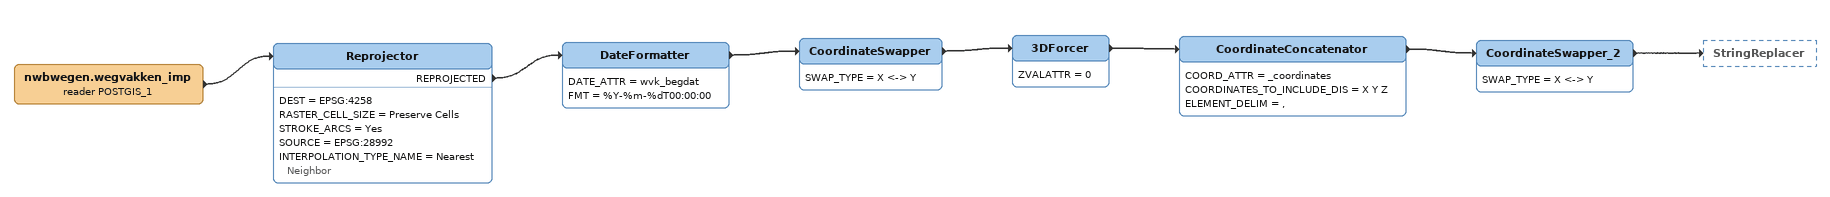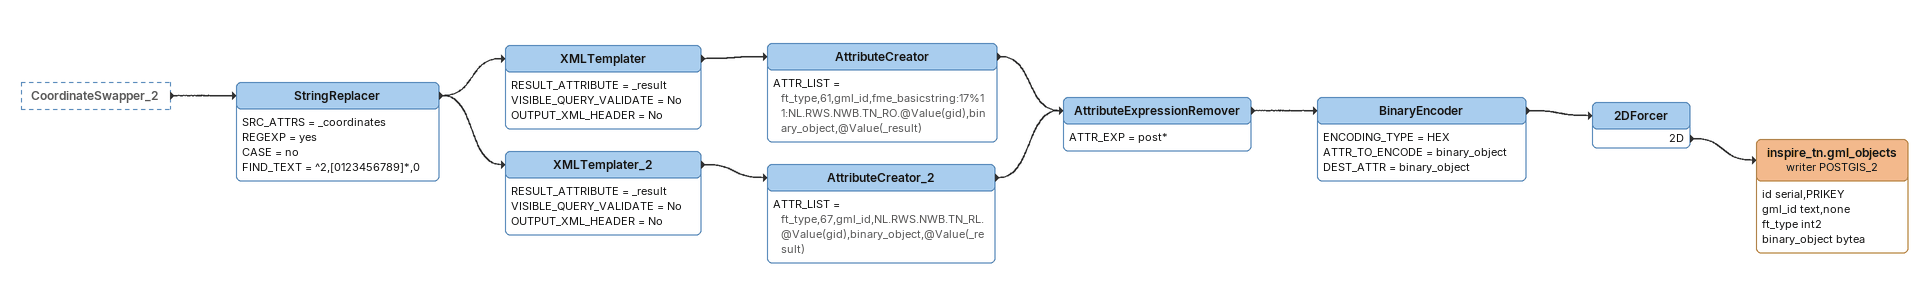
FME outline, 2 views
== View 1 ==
nwbwegen.wegvakken_imp (reader POSTGIS_1)
    -> Reprojector
Reprojector
    DEST = EPSG:4258
    RASTER_CELL_SIZE = Preserve Cells
    STROKE_ARCS = Yes
    SOURCE = EPSG:28992
    INTERPOLATION_TYPE_NAME = Nearest Neighbor
    REPROJECTED -> DateFormatter
DateFormatter
    DATE_ATTR = wvk_begdat
    FMT = %Y-%m-%dT00:00:00
    -> CoordinateSwapper
CoordinateSwapper
    SWAP_TYPE = X <-> Y
    -> 3DForcer
3DForcer
    ZVALATTR = 0
    -> CoordinateConcatenator
CoordinateConcatenator
    COORD_ATTR = _coordinates
    COORDINATES_TO_INCLUDE_DIS = X Y Z
    ELEMENT_DELIM = ,
    -> CoordinateSwapper_2
CoordinateSwapper_2
    SWAP_TYPE = X <-> Y
    -> StringReplacer

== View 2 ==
CoordinateSwapper_2 [outside]
    -> StringReplacer
StringReplacer
    SRC_ATTRS = _coordinates
    REGEXP = yes
    CASE = no
    FIND_TEXT = ^2,[0123456789]*,0
    -> XMLTemplater
    -> XMLTemplater_2
XMLTemplater
    RESULT_ATTRIBUTE = _result
    VISIBLE_QUERY_VALIDATE = No
    OUTPUT_XML_HEADER = No
    -> AttributeCreator
AttributeCreator
    ATTR_LIST = ft_type,61,gml_id,fme_basicstring:17%11:NL.RWS.NWB.TN_RO.@Value(gid),binary_object,@Value(_result)
    -> AttributeExpressionRemover
XMLTemplater_2
    RESULT_ATTRIBUTE = _result
    VISIBLE_QUERY_VALIDATE = No
    OUTPUT_XML_HEADER = No
    -> AttributeCreator_2
AttributeCreator_2
    ATTR_LIST = ft_type,67,gml_id,NL.RWS.NWB.TN_RL.@Value(gid),binary_object,@Value(_result)
    -> AttributeExpressionRemover
AttributeExpressionRemover
    ATTR_EXP = post*
    -> BinaryEncoder
BinaryEncoder
    ENCODING_TYPE = HEX
    ATTR_TO_ENCODE = binary_object
    DEST_ATTR = binary_object
    -> 2DForcer
2DForcer
    2D -> inspire_tn.gml_objects (writer POSTGIS_2)
inspire_tn.gml_objects (writer POSTGIS_2)
    attributes: id serial,PRIKEY, gml_id text,none, ft_type int2, binary_object bytea
